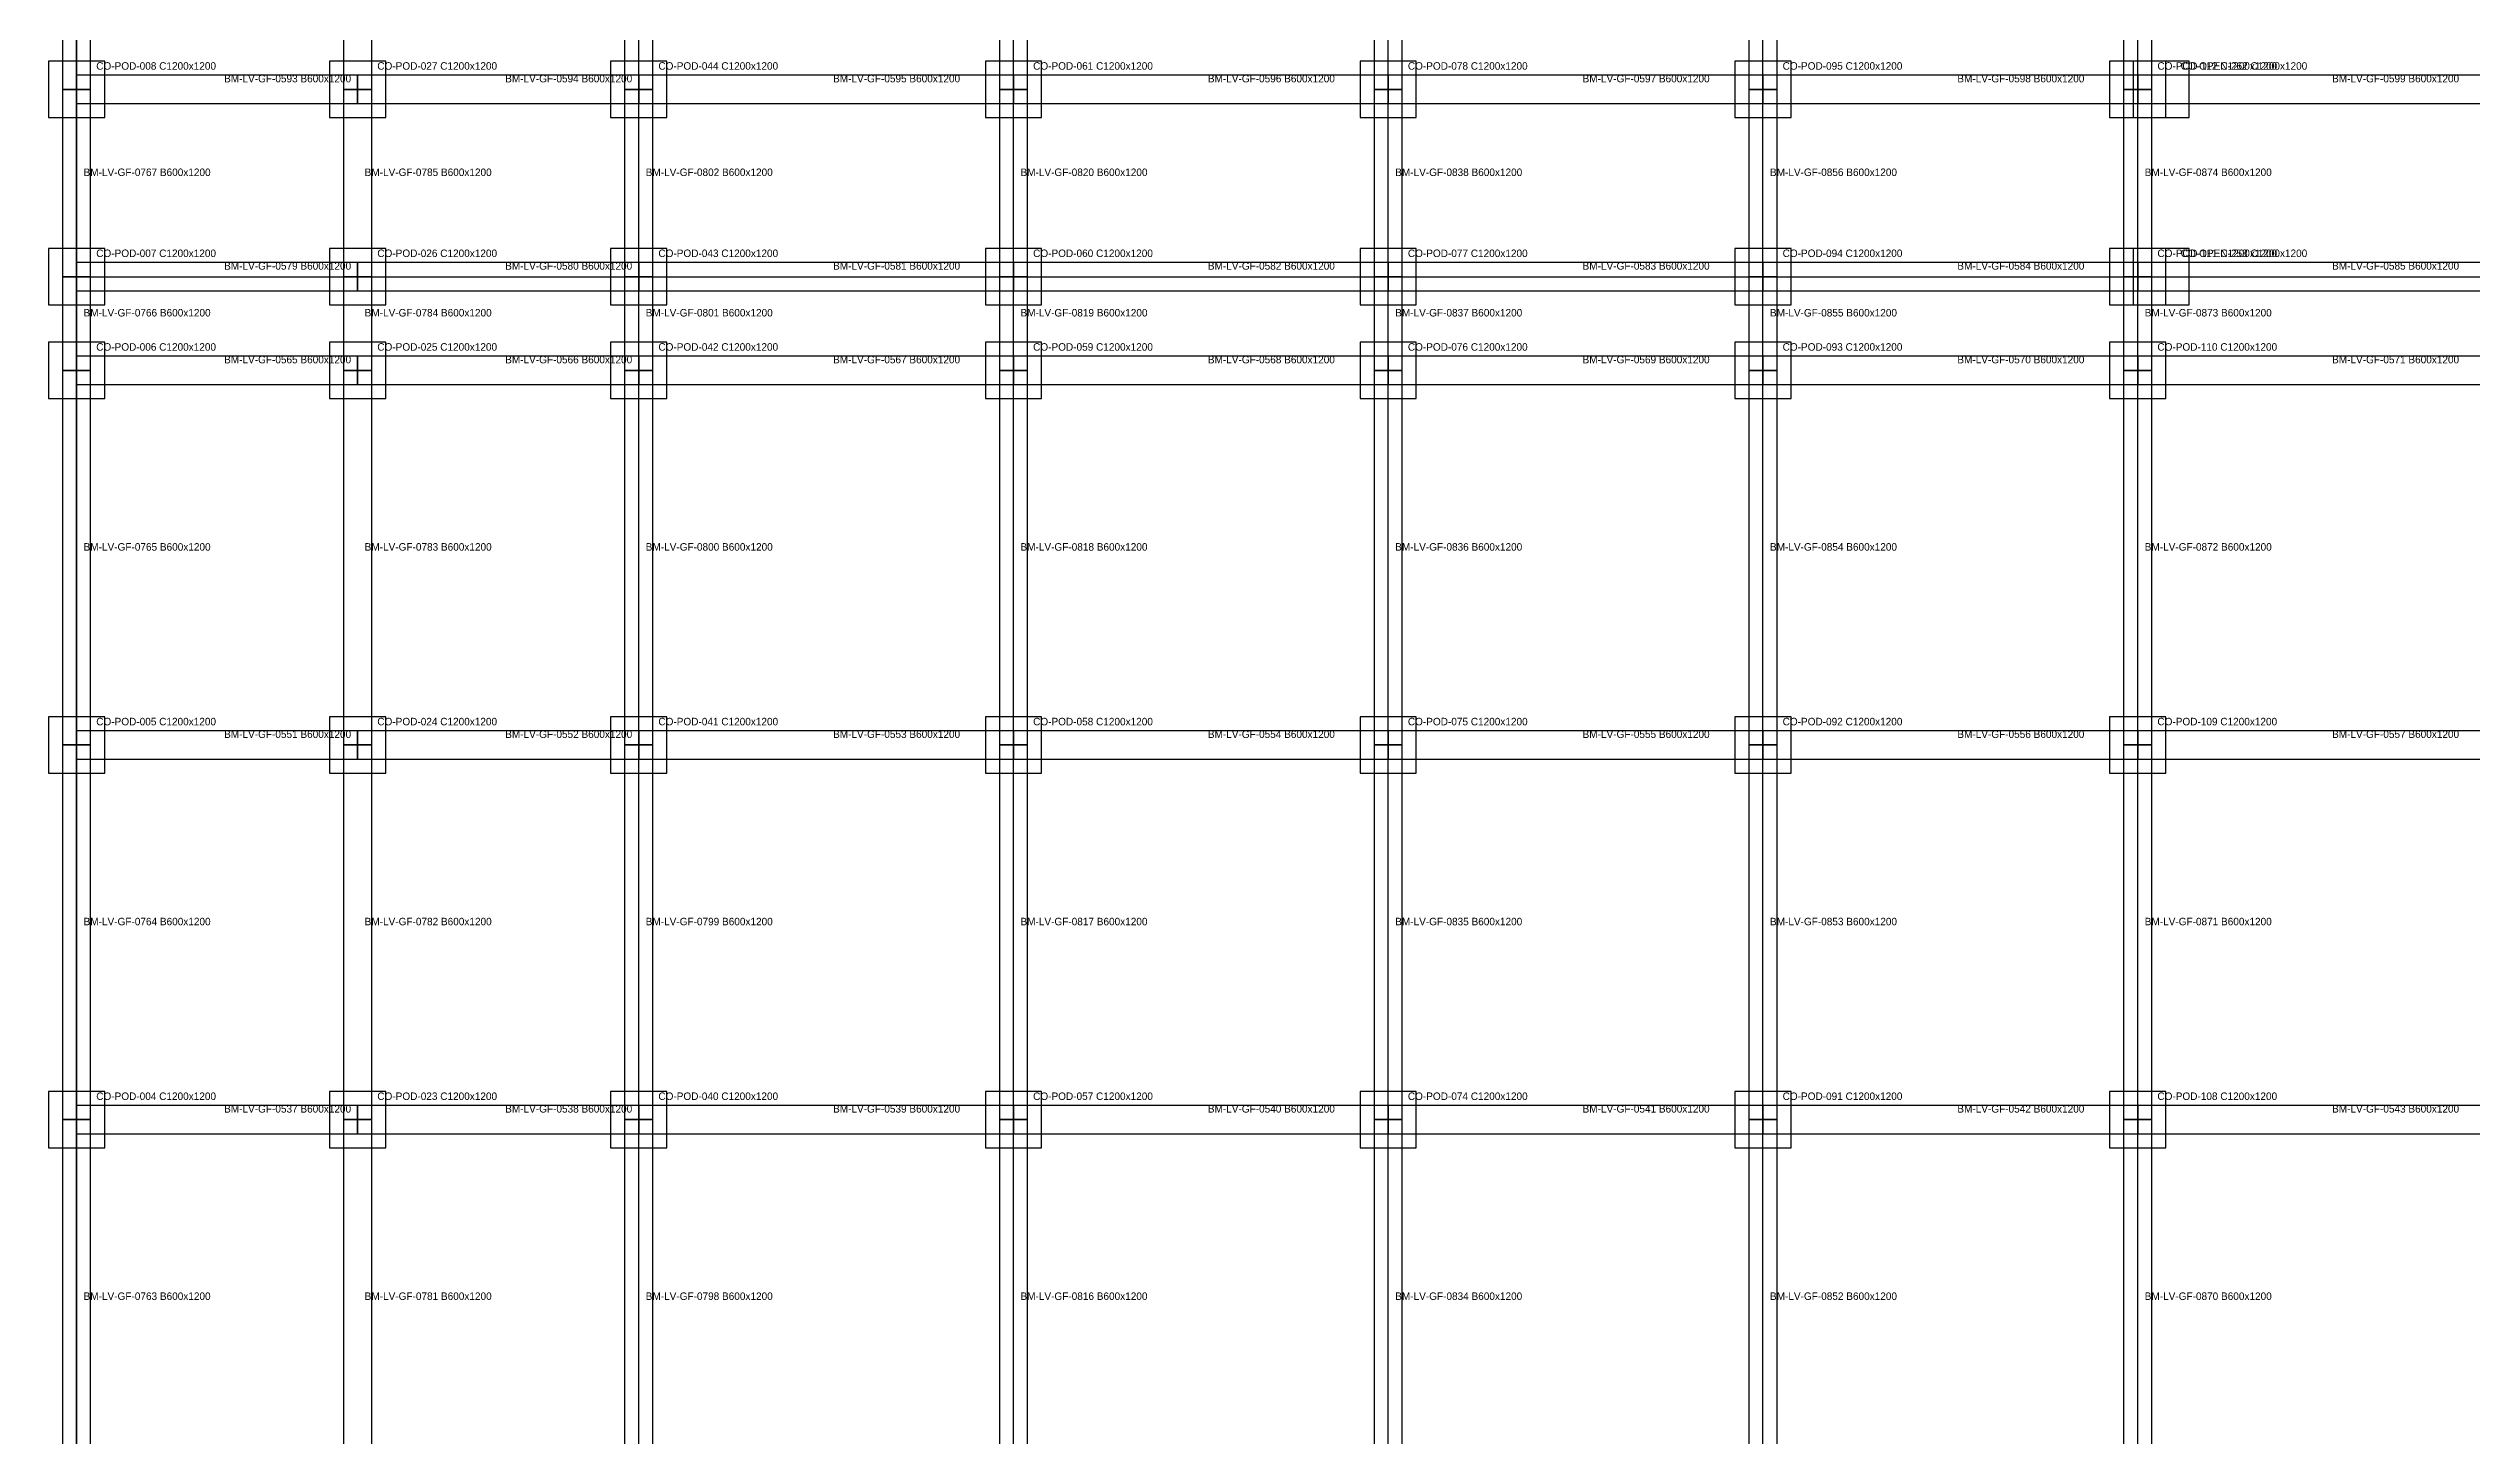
# Model space of a CAD drawing. Header units: millimetres. Extents: x -600 to 227101, y -254450 to 109948.
# Drawn here: x 118400 to 170127, y 16254 to 45874 of the extents above; entities that cross this region are included whole.
import ezdxf

# ---------------------------------------------------------------- set-up
doc = ezdxf.new("R2010")
doc.units = ezdxf.units.MM
for name, color, linetype in [('LV-GF_BEAM', 5, 'Continuous'), ('LV-GF_BOUNDARY', 6, 'Continuous'), ('LV-GF_COLUMN', 1, 'Continuous'), ('LV-GF_GRID', 8, 'Continuous'), ('LV-GF_SLAB', 7, 'Continuous'), ('TEXT', 7, 'Continuous')]:
    doc.layers.add(name, color=color, linetype=linetype)

msp = doc.modelspace()

# ---------------------------------------------------------------- linework, layer by layer
at = {"layer": 'LV-GF_BEAM'}
for points in [[(118700, 45000), (119300, 45000), (119300, 47000), (118700, 47000), (118700, 45000)], [(124700, 45000), (125300, 45000), (125300, 47000), (124700, 47000), (124700, 45000)], [(130700, 45000), (131300, 45000), (131300, 47000), (130700, 47000), (130700, 45000)], [(138700, 45000), (139300, 45000), (139300, 47000), (138700, 47000), (138700, 45000)], [(146700, 45000), (147300, 45000), (147300, 47000), (146700, 47000), (146700, 45000)], [(154700, 45000), (155300, 45000), (155300, 47000), (154700, 47000), (154700, 45000)], [(162700, 45000), (163300, 45000), (163300, 47000), (162700, 47000), (162700, 45000)], [(119000, 45300), (119000, 44700), (125000, 44700), (125000, 45300), (119000, 45300)], [(125000, 45300), (125000, 44700), (131000, 44700), (131000, 45300), (125000, 45300)], [(131000, 45300), (131000, 44700), (139000, 44700), (139000, 45300), (131000, 45300)], [(139000, 45300), (139000, 44700), (147000, 44700), (147000, 45300), (139000, 45300)], [(147000, 45300), (147000, 44700), (155000, 44700), (155000, 45300), (147000, 45300)], [(155000, 45300), (155000, 44700), (163000, 44700), (163000, 45300), (155000, 45300)], [(163000, 45300), (163000, 44700), (171000, 44700), (171000, 45300), (163000, 45300)], [(118700, 41000), (119300, 41000), (119300, 45000), (118700, 45000), (118700, 41000)], [(124700, 41000), (125300, 41000), (125300, 45000), (124700, 45000), (124700, 41000)], [(130700, 41000), (131300, 41000), (131300, 45000), (130700, 45000), (130700, 41000)], [(138700, 41000), (139300, 41000), (139300, 45000), (138700, 45000), (138700, 41000)], [(146700, 41000), (147300, 41000), (147300, 45000), (146700, 45000), (146700, 41000)], [(154700, 41000), (155300, 41000), (155300, 45000), (154700, 45000), (154700, 41000)], [(162700, 41000), (163300, 41000), (163300, 45000), (162700, 45000), (162700, 41000)], [(118700, 39000), (119300, 39000), (119300, 41000), (118700, 41000), (118700, 39000)], [(119000, 41300), (119000, 40700), (125000, 40700), (125000, 41300), (119000, 41300)], [(124700, 39000), (125300, 39000), (125300, 41000), (124700, 41000), (124700, 39000)], [(125000, 41300), (125000, 40700), (131000, 40700), (131000, 41300), (125000, 41300)], [(130700, 39000), (131300, 39000), (131300, 41000), (130700, 41000), (130700, 39000)], [(131000, 41300), (131000, 40700), (139000, 40700), (139000, 41300), (131000, 41300)], [(138700, 39000), (139300, 39000), (139300, 41000), (138700, 41000), (138700, 39000)], [(139000, 41300), (139000, 40700), (147000, 40700), (147000, 41300), (139000, 41300)], [(146700, 39000), (147300, 39000), (147300, 41000), (146700, 41000), (146700, 39000)], [(147000, 41300), (147000, 40700), (155000, 40700), (155000, 41300), (147000, 41300)], [(154700, 39000), (155300, 39000), (155300, 41000), (154700, 41000), (154700, 39000)], [(155000, 41300), (155000, 40700), (163000, 40700), (163000, 41300), (155000, 41300)], [(162700, 39000), (163300, 39000), (163300, 41000), (162700, 41000), (162700, 39000)], [(163000, 41300), (163000, 40700), (171000, 40700), (171000, 41300), (163000, 41300)], [(118700, 31000), (119300, 31000), (119300, 39000), (118700, 39000), (118700, 31000)], [(119000, 39300), (119000, 38700), (125000, 38700), (125000, 39300), (119000, 39300)], [(124700, 31000), (125300, 31000), (125300, 39000), (124700, 39000), (124700, 31000)], [(125000, 39300), (125000, 38700), (131000, 38700), (131000, 39300), (125000, 39300)], [(130700, 31000), (131300, 31000), (131300, 39000), (130700, 39000), (130700, 31000)], [(131000, 39300), (131000, 38700), (139000, 38700), (139000, 39300), (131000, 39300)], [(138700, 31000), (139300, 31000), (139300, 39000), (138700, 39000), (138700, 31000)], [(139000, 39300), (139000, 38700), (147000, 38700), (147000, 39300), (139000, 39300)], [(146700, 31000), (147300, 31000), (147300, 39000), (146700, 39000), (146700, 31000)], [(147000, 39300), (147000, 38700), (155000, 38700), (155000, 39300), (147000, 39300)], [(154700, 31000), (155300, 31000), (155300, 39000), (154700, 39000), (154700, 31000)], [(155000, 39300), (155000, 38700), (163000, 38700), (163000, 39300), (155000, 39300)], [(162700, 31000), (163300, 31000), (163300, 39000), (162700, 39000), (162700, 31000)], [(163000, 39300), (163000, 38700), (171000, 38700), (171000, 39300), (163000, 39300)], [(119000, 31300), (119000, 30700), (125000, 30700), (125000, 31300), (119000, 31300)], [(125000, 31300), (125000, 30700), (131000, 30700), (131000, 31300), (125000, 31300)], [(131000, 31300), (131000, 30700), (139000, 30700), (139000, 31300), (131000, 31300)], [(139000, 31300), (139000, 30700), (147000, 30700), (147000, 31300), (139000, 31300)], [(147000, 31300), (147000, 30700), (155000, 30700), (155000, 31300), (147000, 31300)], [(155000, 31300), (155000, 30700), (163000, 30700), (163000, 31300), (155000, 31300)], [(163000, 31300), (163000, 30700), (171000, 30700), (171000, 31300), (163000, 31300)], [(118700, 23000), (119300, 23000), (119300, 31000), (118700, 31000), (118700, 23000)], [(124700, 23000), (125300, 23000), (125300, 31000), (124700, 31000), (124700, 23000)], [(130700, 23000), (131300, 23000), (131300, 31000), (130700, 31000), (130700, 23000)], [(138700, 23000), (139300, 23000), (139300, 31000), (138700, 31000), (138700, 23000)], [(146700, 23000), (147300, 23000), (147300, 31000), (146700, 31000), (146700, 23000)], [(154700, 23000), (155300, 23000), (155300, 31000), (154700, 31000), (154700, 23000)], [(162700, 23000), (163300, 23000), (163300, 31000), (162700, 31000), (162700, 23000)], [(119000, 23300), (119000, 22700), (125000, 22700), (125000, 23300), (119000, 23300)], [(125000, 23300), (125000, 22700), (131000, 22700), (131000, 23300), (125000, 23300)], [(131000, 23300), (131000, 22700), (139000, 22700), (139000, 23300), (131000, 23300)], [(139000, 23300), (139000, 22700), (147000, 22700), (147000, 23300), (139000, 23300)], [(147000, 23300), (147000, 22700), (155000, 22700), (155000, 23300), (147000, 23300)], [(155000, 23300), (155000, 22700), (163000, 22700), (163000, 23300), (155000, 23300)], [(163000, 23300), (163000, 22700), (171000, 22700), (171000, 23300), (163000, 23300)], [(118700, 15000), (119300, 15000), (119300, 23000), (118700, 23000), (118700, 15000)], [(124700, 15000), (125300, 15000), (125300, 23000), (124700, 23000), (124700, 15000)], [(130700, 15000), (131300, 15000), (131300, 23000), (130700, 23000), (130700, 15000)], [(138700, 15000), (139300, 15000), (139300, 23000), (138700, 23000), (138700, 15000)], [(146700, 15000), (147300, 15000), (147300, 23000), (146700, 23000), (146700, 15000)], [(154700, 15000), (155300, 15000), (155300, 23000), (154700, 23000), (154700, 15000)], [(162700, 15000), (163300, 15000), (163300, 23000), (162700, 23000), (162700, 15000)]]:
    msp.add_lwpolyline(points, close=True, dxfattribs=at)
at = {"layer": 'LV-GF_BOUNDARY'}
msp.add_lwpolyline([(119000, 0), (223000, 0), (223000, 102000), (119000, 102000), (119000, 0)], close=True, dxfattribs=at)
at = {"layer": 'LV-GF_COLUMN'}
for points in [[(118400, 44400), (119600, 44400), (119600, 45600), (118400, 45600), (118400, 44400)], [(124400, 44400), (125600, 44400), (125600, 45600), (124400, 45600), (124400, 44400)], [(130400, 44400), (131600, 44400), (131600, 45600), (130400, 45600), (130400, 44400)], [(138400, 44400), (139600, 44400), (139600, 45600), (138400, 45600), (138400, 44400)], [(146400, 44400), (147600, 44400), (147600, 45600), (146400, 45600), (146400, 44400)], [(154400, 44400), (155600, 44400), (155600, 45600), (154400, 45600), (154400, 44400)], [(162400, 44400), (163600, 44400), (163600, 45600), (162400, 45600), (162400, 44400)], [(162900, 44400), (164100, 44400), (164100, 45600), (162900, 45600), (162900, 44400)], [(118400, 40400), (119600, 40400), (119600, 41600), (118400, 41600), (118400, 40400)], [(124400, 40400), (125600, 40400), (125600, 41600), (124400, 41600), (124400, 40400)], [(130400, 40400), (131600, 40400), (131600, 41600), (130400, 41600), (130400, 40400)], [(138400, 40400), (139600, 40400), (139600, 41600), (138400, 41600), (138400, 40400)], [(146400, 40400), (147600, 40400), (147600, 41600), (146400, 41600), (146400, 40400)], [(154400, 40400), (155600, 40400), (155600, 41600), (154400, 41600), (154400, 40400)], [(162400, 40400), (163600, 40400), (163600, 41600), (162400, 41600), (162400, 40400)], [(162900, 40400), (164100, 40400), (164100, 41600), (162900, 41600), (162900, 40400)], [(118400, 38400), (119600, 38400), (119600, 39600), (118400, 39600), (118400, 38400)], [(124400, 38400), (125600, 38400), (125600, 39600), (124400, 39600), (124400, 38400)], [(130400, 38400), (131600, 38400), (131600, 39600), (130400, 39600), (130400, 38400)], [(138400, 38400), (139600, 38400), (139600, 39600), (138400, 39600), (138400, 38400)], [(146400, 38400), (147600, 38400), (147600, 39600), (146400, 39600), (146400, 38400)], [(154400, 38400), (155600, 38400), (155600, 39600), (154400, 39600), (154400, 38400)], [(162400, 38400), (163600, 38400), (163600, 39600), (162400, 39600), (162400, 38400)], [(118400, 30400), (119600, 30400), (119600, 31600), (118400, 31600), (118400, 30400)], [(124400, 30400), (125600, 30400), (125600, 31600), (124400, 31600), (124400, 30400)], [(130400, 30400), (131600, 30400), (131600, 31600), (130400, 31600), (130400, 30400)], [(138400, 30400), (139600, 30400), (139600, 31600), (138400, 31600), (138400, 30400)], [(146400, 30400), (147600, 30400), (147600, 31600), (146400, 31600), (146400, 30400)], [(154400, 30400), (155600, 30400), (155600, 31600), (154400, 31600), (154400, 30400)], [(162400, 30400), (163600, 30400), (163600, 31600), (162400, 31600), (162400, 30400)], [(118400, 22400), (119600, 22400), (119600, 23600), (118400, 23600), (118400, 22400)], [(124400, 22400), (125600, 22400), (125600, 23600), (124400, 23600), (124400, 22400)], [(130400, 22400), (131600, 22400), (131600, 23600), (130400, 23600), (130400, 22400)], [(138400, 22400), (139600, 22400), (139600, 23600), (138400, 23600), (138400, 22400)], [(146400, 22400), (147600, 22400), (147600, 23600), (146400, 23600), (146400, 22400)], [(154400, 22400), (155600, 22400), (155600, 23600), (154400, 23600), (154400, 22400)], [(162400, 22400), (163600, 22400), (163600, 23600), (162400, 23600), (162400, 22400)]]:
    msp.add_lwpolyline(points, close=True, dxfattribs=at)
at = {"layer": 'LV-GF_GRID'}
for points in [[(119000, 0), (119000, 102000)], [(131000, 0), (131000, 102000)], [(139000, 0), (139000, 102000)], [(147000, 0), (147000, 102000)], [(155000, 0), (155000, 102000)], [(163000, 0), (163000, 102000)], [(119000, 41000), (223000, 41000)]]:
    msp.add_lwpolyline(points, dxfattribs=at)
at = {"layer": 'LV-GF_SLAB'}
msp.add_lwpolyline([(119000, 0), (223000, 0), (223000, 102000), (119000, 102000), (119000, 0)], close=True, dxfattribs=at)

# ---------------------------------------------------------------- texts
at = {"layer": 'TEXT'}
for s, p in [('CO-POD-008 C1200x1200', (119420, 45420)), ('CO-POD-027 C1200x1200', (125420, 45420)), ('CO-POD-044 C1200x1200', (131420, 45420)), ('CO-POD-061 C1200x1200', (139420, 45420)), ('CO-POD-078 C1200x1200', (147420, 45420)), ('CO-POD-095 C1200x1200', (155420, 45420)), ('CO-POD-112 C1200x1200', (163420, 45420)), ('CO-OPEN-262 C1200x1200', (163920, 45420)), ('BM-LV-GF-0593 B600x1200', (122150, 45150)), ('BM-LV-GF-0594 B600x1200', (128150, 45150)), ('BM-LV-GF-0595 B600x1200', (135150, 45150)), ('BM-LV-GF-0596 B600x1200', (143150, 45150)), ('BM-LV-GF-0597 B600x1200', (151150, 45150)), ('BM-LV-GF-0598 B600x1200', (159150, 45150)), ('BM-LV-GF-0599 B600x1200', (167150, 45150)), ('BM-LV-GF-0767 B600x1200', (119150, 43150)), ('BM-LV-GF-0785 B600x1200', (125150, 43150)), ('BM-LV-GF-0802 B600x1200', (131150, 43150)), ('BM-LV-GF-0820 B600x1200', (139150, 43150)), ('BM-LV-GF-0838 B600x1200', (147150, 43150)), ('BM-LV-GF-0856 B600x1200', (155150, 43150)), ('BM-LV-GF-0874 B600x1200', (163150, 43150)), ('CO-POD-007 C1200x1200', (119420, 41420)), ('CO-POD-026 C1200x1200', (125420, 41420)), ('CO-POD-043 C1200x1200', (131420, 41420)), ('CO-POD-060 C1200x1200', (139420, 41420)), ('CO-POD-077 C1200x1200', (147420, 41420)), ('CO-POD-094 C1200x1200', (155420, 41420)), ('CO-POD-111 C1200x1200', (163420, 41420)), ('CO-OPEN-258 C1200x1200', (163920, 41420)), ('BM-LV-GF-0579 B600x1200', (122150, 41150)), ('BM-LV-GF-0580 B600x1200', (128150, 41150)), ('BM-LV-GF-0581 B600x1200', (135150, 41150)), ('BM-LV-GF-0582 B600x1200', (143150, 41150)), ('BM-LV-GF-0583 B600x1200', (151150, 41150)), ('BM-LV-GF-0584 B600x1200', (159150, 41150)), ('BM-LV-GF-0585 B600x1200', (167150, 41150)), ('BM-LV-GF-0766 B600x1200', (119150, 40150)), ('BM-LV-GF-0784 B600x1200', (125150, 40150)), ('BM-LV-GF-0801 B600x1200', (131150, 40150)), ('BM-LV-GF-0819 B600x1200', (139150, 40150)), ('BM-LV-GF-0837 B600x1200', (147150, 40150)), ('BM-LV-GF-0855 B600x1200', (155150, 40150)), ('BM-LV-GF-0873 B600x1200', (163150, 40150)), ('CO-POD-006 C1200x1200', (119420, 39420)), ('BM-LV-GF-0565 B600x1200', (122150, 39150)), ('CO-POD-025 C1200x1200', (125420, 39420)), ('BM-LV-GF-0566 B600x1200', (128150, 39150)), ('CO-POD-042 C1200x1200', (131420, 39420)), ('BM-LV-GF-0567 B600x1200', (135150, 39150)), ('CO-POD-059 C1200x1200', (139420, 39420)), ('BM-LV-GF-0568 B600x1200', (143150, 39150)), ('CO-POD-076 C1200x1200', (147420, 39420)), ('BM-LV-GF-0569 B600x1200', (151150, 39150)), ('CO-POD-093 C1200x1200', (155420, 39420)), ('BM-LV-GF-0570 B600x1200', (159150, 39150)), ('CO-POD-110 C1200x1200', (163420, 39420)), ('BM-LV-GF-0571 B600x1200', (167150, 39150)), ('BM-LV-GF-0765 B600x1200', (119150, 35150)), ('BM-LV-GF-0783 B600x1200', (125150, 35150)), ('BM-LV-GF-0800 B600x1200', (131150, 35150)), ('BM-LV-GF-0818 B600x1200', (139150, 35150)), ('BM-LV-GF-0836 B600x1200', (147150, 35150)), ('BM-LV-GF-0854 B600x1200', (155150, 35150)), ('BM-LV-GF-0872 B600x1200', (163150, 35150)), ('CO-POD-005 C1200x1200', (119420, 31420)), ('CO-POD-024 C1200x1200', (125420, 31420)), ('CO-POD-041 C1200x1200', (131420, 31420)), ('CO-POD-058 C1200x1200', (139420, 31420)), ('CO-POD-075 C1200x1200', (147420, 31420)), ('CO-POD-092 C1200x1200', (155420, 31420)), ('CO-POD-109 C1200x1200', (163420, 31420)), ('BM-LV-GF-0551 B600x1200', (122150, 31150)), ('BM-LV-GF-0552 B600x1200', (128150, 31150)), ('BM-LV-GF-0553 B600x1200', (135150, 31150)), ('BM-LV-GF-0554 B600x1200', (143150, 31150)), ('BM-LV-GF-0555 B600x1200', (151150, 31150)), ('BM-LV-GF-0556 B600x1200', (159150, 31150)), ('BM-LV-GF-0557 B600x1200', (167150, 31150)), ('BM-LV-GF-0764 B600x1200', (119150, 27150)), ('BM-LV-GF-0782 B600x1200', (125150, 27150)), ('BM-LV-GF-0799 B600x1200', (131150, 27150)), ('BM-LV-GF-0817 B600x1200', (139150, 27150)), ('BM-LV-GF-0835 B600x1200', (147150, 27150)), ('BM-LV-GF-0853 B600x1200', (155150, 27150)), ('BM-LV-GF-0871 B600x1200', (163150, 27150)), ('CO-POD-004 C1200x1200', (119420, 23420)), ('BM-LV-GF-0537 B600x1200', (122150, 23150)), ('CO-POD-023 C1200x1200', (125420, 23420)), ('BM-LV-GF-0538 B600x1200', (128150, 23150)), ('CO-POD-040 C1200x1200', (131420, 23420)), ('BM-LV-GF-0539 B600x1200', (135150, 23150)), ('CO-POD-057 C1200x1200', (139420, 23420)), ('BM-LV-GF-0540 B600x1200', (143150, 23150)), ('CO-POD-074 C1200x1200', (147420, 23420)), ('BM-LV-GF-0541 B600x1200', (151150, 23150)), ('CO-POD-091 C1200x1200', (155420, 23420)), ('BM-LV-GF-0542 B600x1200', (159150, 23150)), ('CO-POD-108 C1200x1200', (163420, 23420)), ('BM-LV-GF-0543 B600x1200', (167150, 23150)), ('BM-LV-GF-0763 B600x1200', (119150, 19150)), ('BM-LV-GF-0781 B600x1200', (125150, 19150)), ('BM-LV-GF-0798 B600x1200', (131150, 19150)), ('BM-LV-GF-0816 B600x1200', (139150, 19150)), ('BM-LV-GF-0834 B600x1200', (147150, 19150)), ('BM-LV-GF-0852 B600x1200', (155150, 19150)), ('BM-LV-GF-0870 B600x1200', (163150, 19150))]:
    msp.add_text(s, height=160, dxfattribs=at).set_placement(p)

doc.saveas('drawing.dxf')
